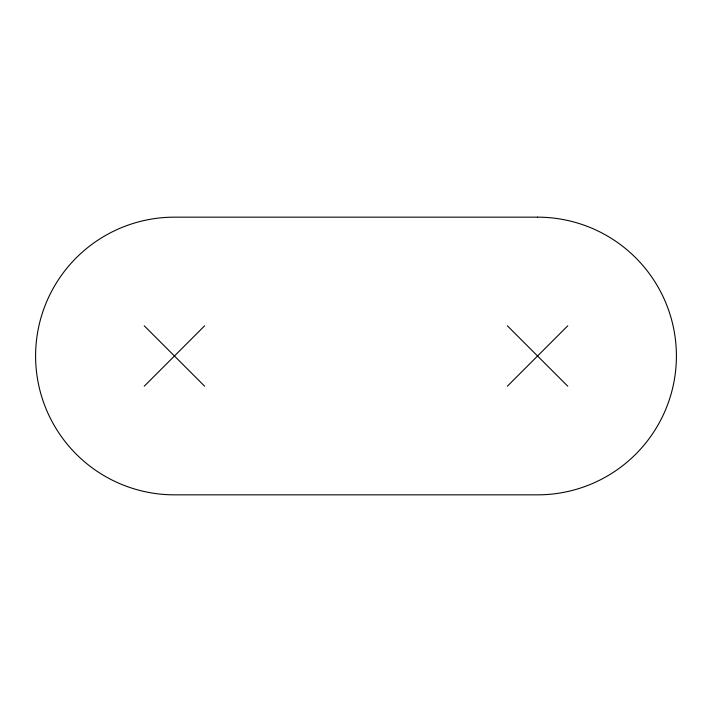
<?xml version="1.0" encoding="UTF-8"?>
<svg xmlns="http://www.w3.org/2000/svg" width="712" height="712" viewBox="0 0 712 712"><rect width="100%" height="100%" fill="white"/><g stroke="black" fill="none" stroke-linecap="round" stroke-linejoin="round"><path stroke-width="1.07" d="M144.233 386.207L204.647 325.793M507.353 386.207L567.767 325.793M507.353 325.793L567.767 386.207M144.233 325.793L204.647 386.207M537.56 217.16L174.44 217.16A138.84 138.84 0 0 0 35.6 356A138.84 138.84 0 0 0 174.44 494.84L537.56 494.84A138.84 138.84 0 0 0 676.4 356A138.84 138.84 0 0 0 537.56 217.16"/></g></svg>
